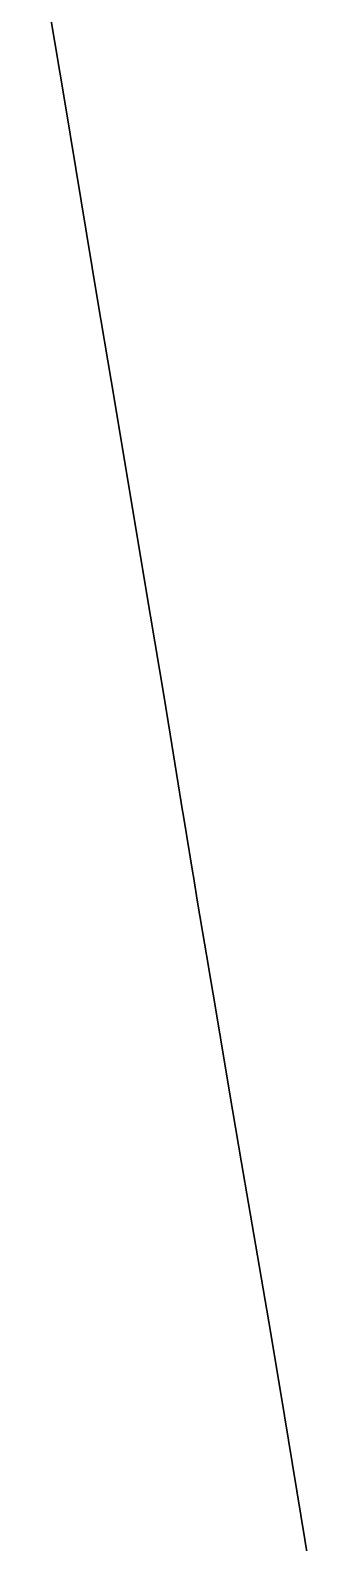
# Model space of a CAD drawing. Header units: inches. Extents: x 130170 to 284068, y 377793 to 804530.
# Drawn here: x 194005 to 194168, y 482171 to 483059 of the extents above; entities that cross this region are included whole.
import ezdxf

# ---------------------------------------------------------------- set-up
doc = ezdxf.new("R2010")
doc.units = ezdxf.units.IN
doc.header["$MEASUREMENT"] = 0
doc.layers.add('muni_il', color=7, linetype='Continuous')

msp = doc.modelspace()

# ---------------------------------------------------------------- linework, layer by layer
at = {"layer": 'muni_il'}
for points in [[(194005.23, 483138.28), (194025.46, 483017.32), (194044.7, 482900.92), (194052.66, 482853.66), (194075.69, 482715.18), (194083.5, 482668.89), (194087.28, 482645.89), (194094.7, 482599.87), (194094.74, 482599.6), (194094.78, 482599.4), (194094.81, 482599.2), (194094.84, 482599.01), (194094.87, 482598.81), (194094.91, 482598.61), (194094.94, 482598.41), (194094.97, 482598.22), (194095, 482598.02), (194095.04, 482597.82), (194095.07, 482597.62), (194095.1, 482597.43), (194095.13, 482597.23), (194095.17, 482597.03), (194095.2, 482596.84), (194095.23, 482596.64), (194095.26, 482596.44), (194095.3, 482596.24), (194095.33, 482596.05), (194095.36, 482595.85), (194095.39, 482595.65), (194095.43, 482595.45), (194095.46, 482595.26), (194095.49, 482595.06), (194095.52, 482594.86), (194095.56, 482594.66), (194095.59, 482594.47), (194095.62, 482594.27), (194095.65, 482594.07), (194095.68, 482593.87), (194095.72, 482593.68), (194095.75, 482593.48), (194095.78, 482593.28), (194095.81, 482593.09), (194095.85, 482592.89), (194095.88, 482592.69), (194095.91, 482592.49), (194095.94, 482592.3), (194095.98, 482592.1), (194096.01, 482591.9), (194096.04, 482591.7), (194096.07, 482591.51), (194096.11, 482591.31), (194096.14, 482591.11), (194096.17, 482590.91), (194096.2, 482590.72), (194096.24, 482590.52), (194096.27, 482590.32), (194096.3, 482590.12), (194096.33, 482589.93), (194096.36, 482589.73), (194096.4, 482589.53), (194096.43, 482589.34), (194096.46, 482589.14), (194096.49, 482588.94), (194096.53, 482588.74), (194096.56, 482588.55), (194096.59, 482588.35), (194096.62, 482588.15), (194096.66, 482587.95), (194096.69, 482587.76), (194096.72, 482587.56), (194096.75, 482587.36), (194096.79, 482587.16), (194096.82, 482586.97), (194096.85, 482586.77), (194096.88, 482586.57), (194096.91, 482586.37), (194096.95, 482586.18), (194096.98, 482585.98), (194097.01, 482585.78), (194097.04, 482585.59), (194097.08, 482585.39), (194097.11, 482585.19), (194097.14, 482584.99), (194097.17, 482584.8), (194097.2, 482584.6), (194097.24, 482584.4), (194097.27, 482584.2), (194097.3, 482584.01), (194097.33, 482583.81), (194097.37, 482583.61), (194097.4, 482583.41), (194097.43, 482583.22), (194097.46, 482583.02), (194097.5, 482582.82), (194097.53, 482582.62), (194097.56, 482582.43), (194097.59, 482582.23), (194097.62, 482582.03), (194097.66, 482581.84), (194097.69, 482581.64), (194097.72, 482581.44), (194097.75, 482581.24), (194097.79, 482581.05), (194097.82, 482580.85), (194097.85, 482580.65), (194097.88, 482580.45), (194097.91, 482580.26), (194097.95, 482580.06), (194097.98, 482579.86), (194098.01, 482579.66), (194098.04, 482579.47), (194098.07, 482579.27), (194098.11, 482579.07), (194098.14, 482578.87), (194098.17, 482578.68), (194098.2, 482578.48), (194098.24, 482578.28), (194098.27, 482578.08), (194098.3, 482577.89), (194098.33, 482577.69), (194098.36, 482577.49), (194098.4, 482577.3), (194098.43, 482577.1), (194098.46, 482576.9), (194098.49, 482576.7), (194098.53, 482576.51), (194098.56, 482576.31), (194098.59, 482576.11), (194098.62, 482575.91), (194098.65, 482575.72), (194098.69, 482575.52), (194098.72, 482575.32), (194098.75, 482575.12), (194098.78, 482574.93), (194098.81, 482574.73), (194098.85, 482574.53), (194098.88, 482574.33), (194098.91, 482574.14), (194098.94, 482573.94), (194098.97, 482573.74), (194099.01, 482573.54), (194099.04, 482573.35), (194099.07, 482573.15), (194099.1, 482572.95), (194099.14, 482572.75), (194099.17, 482572.56), (194099.2, 482572.36), (194099.23, 482572.16), (194099.26, 482571.97), (194099.3, 482571.77), (194099.33, 482571.57), (194099.36, 482571.37), (194099.39, 482571.18), (194099.42, 482570.98), (194099.46, 482570.78), (194099.49, 482570.58), (194099.52, 482570.39), (194099.55, 482570.19), (194099.58, 482569.99), (194099.62, 482569.79), (194099.65, 482569.6), (194099.68, 482569.4), (194099.71, 482569.2), (194099.74, 482569), (194099.78, 482568.81), (194099.81, 482568.61), (194099.84, 482568.41), (194099.87, 482568.21), (194099.9, 482568.02), (194099.94, 482567.82), (194099.97, 482567.62), (194100, 482567.42), (194100.03, 482567.23), (194100.06, 482567.03), (194100.1, 482566.83), (194100.13, 482566.63), (194100.16, 482566.44), (194100.19, 482566.24), (194100.22, 482566.04), (194100.26, 482565.85), (194100.29, 482565.65), (194100.32, 482565.45), (194100.35, 482565.25), (194100.38, 482565.06), (194100.42, 482564.86), (194100.45, 482564.66), (194100.48, 482564.46), (194100.51, 482564.27), (194100.54, 482564.07), (194100.58, 482563.87), (194100.61, 482563.67), (194100.64, 482563.48), (194103.3, 482547.41), (194105.98, 482531.34), (194106.05, 482530.95), (194106.08, 482530.76), (194106.11, 482530.56), (194106.15, 482530.36), (194106.18, 482530.16), (194106.21, 482529.97), (194106.25, 482529.77), (194106.28, 482529.57), (194106.31, 482529.38), (194106.35, 482529.18), (194106.38, 482528.98), (194106.41, 482528.78), (194106.45, 482528.59), (194106.48, 482528.39), (194106.52, 482528.19), (194106.55, 482528), (194106.58, 482527.8), (194106.62, 482527.6), (194106.65, 482527.4), (194106.68, 482527.21), (194106.72, 482527.01), (194106.75, 482526.81), (194106.78, 482526.62), (194106.82, 482526.42), (194106.85, 482526.22), (194106.88, 482526.02), (194106.92, 482525.83), (194106.95, 482525.63), (194106.98, 482525.43), (194107.02, 482525.23), (194107.05, 482525.04), (194107.09, 482524.84), (194107.12, 482524.64), (194107.15, 482524.45), (194107.19, 482524.25), (194107.22, 482524.05), (194107.25, 482523.85), (194107.29, 482523.66), (194107.32, 482523.46), (194107.35, 482523.26), (194107.39, 482523.07), (194107.42, 482522.87), (194107.45, 482522.67), (194107.49, 482522.47), (194107.52, 482522.28), (194107.55, 482522.08), (194107.59, 482521.88), (194107.62, 482521.69), (194107.66, 482521.49), (194107.69, 482521.29), (194107.72, 482521.09), (194107.76, 482520.9), (194107.79, 482520.7), (194107.82, 482520.5), (194107.86, 482520.31), (194107.89, 482520.11), (194107.92, 482519.91), (194107.96, 482519.71), (194107.99, 482519.52), (194108.02, 482519.32), (194108.06, 482519.12), (194108.09, 482518.93), (194108.12, 482518.73), (194108.16, 482518.53), (194108.19, 482518.33), (194108.22, 482518.14), (194108.26, 482517.94), (194108.29, 482517.74), (194108.32, 482517.55), (194108.36, 482517.35), (194108.39, 482517.15), (194108.42, 482516.95), (194108.46, 482516.76), (194108.49, 482516.56), (194108.53, 482516.36), (194108.56, 482516.16), (194108.59, 482515.97), (194108.63, 482515.77), (194108.66, 482515.57), (194108.69, 482515.38), (194108.73, 482515.18), (194108.76, 482514.98), (194108.79, 482514.78), (194108.83, 482514.59), (194108.86, 482514.39), (194108.89, 482514.19), (194108.93, 482514), (194108.96, 482513.8), (194108.99, 482513.6), (194109.03, 482513.4), (194109.06, 482513.21), (194109.09, 482513.01), (194109.13, 482512.81), (194109.16, 482512.62), (194109.19, 482512.42), (194109.23, 482512.22), (194109.26, 482512.02), (194109.29, 482511.83), (194109.33, 482511.63), (194109.36, 482511.43), (194109.39, 482511.24), (194109.43, 482511.04), (194109.46, 482510.84), (194109.49, 482510.64), (194109.53, 482510.45), (194109.56, 482510.25), (194109.59, 482510.05), (194109.63, 482509.85), (194109.66, 482509.66), (194109.69, 482509.46), (194109.73, 482509.26), (194109.76, 482509.07), (194109.79, 482508.87), (194109.83, 482508.67), (194109.86, 482508.47), (194109.9, 482508.28), (194109.93, 482508.08), (194109.96, 482507.88), (194110, 482507.69), (194110.03, 482507.49), (194110.06, 482507.29), (194110.1, 482507.09), (194110.13, 482506.9), (194110.16, 482506.7), (194110.2, 482506.5), (194110.23, 482506.31), (194110.26, 482506.11), (194110.3, 482505.91), (194110.33, 482505.71), (194110.36, 482505.52), (194110.4, 482505.32), (194110.43, 482505.12), (194110.46, 482504.92), (194110.5, 482504.73), (194110.53, 482504.53), (194110.56, 482504.33), (194110.6, 482504.14), (194110.63, 482503.94), (194110.66, 482503.74), (194110.7, 482503.54), (194110.73, 482503.35), (194110.76, 482503.15), (194110.8, 482502.95), (194110.83, 482502.76), (194110.86, 482502.56), (194110.9, 482502.36), (194110.93, 482502.16), (194110.96, 482501.97), (194111, 482501.77), (194111.03, 482501.57), (194111.06, 482501.38), (194111.1, 482501.18), (194111.13, 482500.98), (194111.16, 482500.78), (194111.2, 482500.59), (194111.23, 482500.39), (194111.26, 482500.19), (194111.3, 482499.99), (194111.33, 482499.8), (194111.36, 482499.6), (194111.4, 482499.4), (194111.43, 482499.21), (194111.46, 482499.01), (194111.5, 482498.81), (194111.53, 482498.61), (194111.56, 482498.42), (194111.6, 482498.22), (194111.63, 482498.02), (194111.66, 482497.83), (194111.7, 482497.63), (194111.73, 482497.43), (194111.76, 482497.23), (194111.79, 482497.04), (194111.83, 482496.84), (194111.86, 482496.64), (194111.89, 482496.45), (194111.93, 482496.25), (194111.96, 482496.05), (194111.99, 482495.85), (194112.03, 482495.66), (194112.06, 482495.46), (194112.09, 482495.26), (194112.13, 482495.06), (194112.16, 482494.87), (194112.19, 482494.67), (194112.23, 482494.47), (194112.26, 482494.28), (194112.29, 482494.08), (194112.33, 482493.88), (194112.36, 482493.68), (194112.39, 482493.49), (194112.43, 482493.29), (194112.46, 482493.09), (194112.49, 482492.9), (194112.53, 482492.7), (194112.56, 482492.5), (194112.59, 482492.3), (194112.63, 482492.11), (194112.66, 482491.91), (194112.69, 482491.71), (194112.73, 482491.51), (194112.76, 482491.32), (194112.79, 482491.12), (194112.83, 482490.92), (194112.86, 482490.73), (194112.89, 482490.53), (194112.93, 482490.33), (194112.96, 482490.13), (194112.99, 482489.94), (194113.03, 482489.74), (194113.06, 482489.54), (194113.09, 482489.35), (194113.12, 482489.15), (194113.16, 482488.95), (194113.19, 482488.75), (194113.22, 482488.56), (194113.26, 482488.36), (194113.29, 482488.16), (194113.32, 482487.96), (194113.36, 482487.77), (194113.39, 482487.57), (194113.42, 482487.37), (194113.46, 482487.18), (194113.49, 482486.98), (194113.52, 482486.78), (194113.56, 482486.58), (194113.59, 482486.39), (194113.62, 482486.19), (194113.66, 482485.99), (194113.69, 482485.8), (194113.72, 482485.6), (194113.76, 482485.4), (194113.79, 482485.2), (194113.82, 482485.01), (194113.86, 482484.81), (194113.89, 482484.61), (194113.92, 482484.41), (194113.95, 482484.22), (194113.99, 482484.02), (194114.02, 482483.82), (194114.05, 482483.63), (194114.09, 482483.43), (194114.12, 482483.23), (194114.15, 482483.03), (194114.19, 482482.84), (194114.22, 482482.64), (194114.25, 482482.44), (194114.29, 482482.24), (194114.32, 482482.05), (194114.35, 482481.85), (194114.39, 482481.65), (194114.42, 482481.46), (194114.45, 482481.26), (194114.49, 482481.06), (194114.52, 482480.86), (194114.55, 482480.67), (194114.58, 482480.47), (194114.62, 482480.27), (194114.65, 482480.08), (194114.68, 482479.88), (194114.72, 482479.68), (194114.75, 482479.48), (194114.78, 482479.29), (194114.82, 482479.09), (194114.85, 482478.89), (194114.88, 482478.69), (194114.92, 482478.5), (194114.95, 482478.3), (194114.98, 482478.1), (194115.02, 482477.91), (194115.05, 482477.71), (194115.08, 482477.51), (194115.11, 482477.31), (194115.15, 482477.12), (194115.18, 482476.92), (194115.21, 482476.72), (194115.25, 482476.53), (194115.28, 482476.33), (194115.31, 482476.13), (194115.35, 482475.93), (194115.38, 482475.74), (194115.41, 482475.54), (194115.45, 482475.34), (194115.48, 482475.14), (194115.51, 482474.95), (194115.54, 482474.75), (194115.58, 482474.55), (194115.61, 482474.36), (194115.64, 482474.16), (194115.68, 482473.96), (194115.71, 482473.76), (194115.74, 482473.57), (194115.78, 482473.37), (194115.81, 482473.17), (194115.84, 482472.97), (194115.88, 482472.78), (194115.91, 482472.58), (194115.94, 482472.38), (194115.97, 482472.19), (194116.01, 482471.99), (194116.04, 482471.79), (194116.07, 482471.59), (194116.11, 482471.4), (194116.14, 482471.2), (194116.17, 482471), (194116.21, 482470.8), (194116.24, 482470.61), (194116.27, 482470.41), (194116.31, 482470.21), (194116.34, 482470.02), (194116.37, 482469.82), (194116.4, 482469.62), (194116.44, 482469.42), (194116.47, 482469.23), (194116.5, 482469.03), (194116.54, 482468.83), (194116.57, 482468.64), (194116.6, 482468.44), (194116.64, 482468.24), (194116.67, 482468.04), (194116.7, 482467.85), (194116.74, 482467.65), (194122.04, 482435.84), (194129.11, 482394.18), (194137.32, 482346.44), (194145.06, 482300.9), (194151.85, 482260.02), (194168.44, 482158.76)], [(194168.44, 482158.76), (194151.85, 482260.02), (194145.06, 482300.9), (194137.32, 482346.44), (194129.11, 482394.18), (194122.04, 482435.84), (194116.74, 482467.65), (194116.7, 482467.85), (194116.67, 482468.04), (194116.64, 482468.24), (194116.6, 482468.44), (194116.57, 482468.64), (194116.54, 482468.83), (194116.5, 482469.03), (194116.47, 482469.23), (194116.44, 482469.42), (194116.4, 482469.62), (194116.37, 482469.82), (194116.34, 482470.02), (194116.31, 482470.21), (194116.27, 482470.41), (194116.24, 482470.61), (194116.21, 482470.8), (194116.17, 482471), (194116.14, 482471.2), (194116.11, 482471.4), (194116.07, 482471.59), (194116.04, 482471.79), (194116.01, 482471.99), (194115.97, 482472.19), (194115.94, 482472.38), (194115.91, 482472.58), (194115.88, 482472.78), (194115.84, 482472.97), (194115.81, 482473.17), (194115.78, 482473.37), (194115.74, 482473.57), (194115.71, 482473.76), (194115.68, 482473.96), (194115.64, 482474.16), (194115.61, 482474.36), (194115.58, 482474.55), (194115.54, 482474.75), (194115.51, 482474.95), (194115.48, 482475.14), (194115.45, 482475.34), (194115.41, 482475.54), (194115.38, 482475.74), (194115.35, 482475.93), (194115.31, 482476.13), (194115.28, 482476.33), (194115.25, 482476.53), (194115.21, 482476.72), (194115.18, 482476.92), (194115.15, 482477.12), (194115.11, 482477.31), (194115.08, 482477.51), (194115.05, 482477.71), (194115.02, 482477.91), (194114.98, 482478.1), (194114.95, 482478.3), (194114.92, 482478.5), (194114.88, 482478.69), (194114.85, 482478.89), (194114.82, 482479.09), (194114.78, 482479.29), (194114.75, 482479.48), (194114.72, 482479.68), (194114.68, 482479.88), (194114.65, 482480.08), (194114.62, 482480.27), (194114.58, 482480.47), (194114.55, 482480.67), (194114.52, 482480.86), (194114.49, 482481.06), (194114.45, 482481.26), (194114.42, 482481.46), (194114.39, 482481.65), (194114.35, 482481.85), (194114.32, 482482.05), (194114.29, 482482.24), (194114.25, 482482.44), (194114.22, 482482.64), (194114.19, 482482.84), (194114.15, 482483.03), (194114.12, 482483.23), (194114.09, 482483.43), (194114.05, 482483.63), (194114.02, 482483.82), (194113.99, 482484.02), (194113.95, 482484.22), (194113.92, 482484.41), (194113.89, 482484.61), (194113.86, 482484.81), (194113.82, 482485.01), (194113.79, 482485.2), (194113.76, 482485.4), (194113.72, 482485.6), (194113.69, 482485.8), (194113.66, 482485.99), (194113.62, 482486.19), (194113.59, 482486.39), (194113.56, 482486.58), (194113.52, 482486.78), (194113.49, 482486.98), (194113.46, 482487.18), (194113.42, 482487.37), (194113.39, 482487.57), (194113.36, 482487.77), (194113.32, 482487.96), (194113.29, 482488.16), (194113.26, 482488.36), (194113.22, 482488.56), (194113.19, 482488.75), (194113.16, 482488.95), (194113.12, 482489.15), (194113.09, 482489.35), (194113.06, 482489.54), (194113.03, 482489.74), (194112.99, 482489.94), (194112.96, 482490.13), (194112.93, 482490.33), (194112.89, 482490.53), (194112.86, 482490.73), (194112.83, 482490.92), (194112.79, 482491.12), (194112.76, 482491.32), (194112.73, 482491.51), (194112.69, 482491.71), (194112.66, 482491.91), (194112.63, 482492.11), (194112.59, 482492.3), (194112.56, 482492.5), (194112.53, 482492.7), (194112.49, 482492.9), (194112.46, 482493.09), (194112.43, 482493.29), (194112.39, 482493.49), (194112.36, 482493.68), (194112.33, 482493.88), (194112.29, 482494.08), (194112.26, 482494.28), (194112.23, 482494.47), (194112.19, 482494.67), (194112.16, 482494.87), (194112.13, 482495.06), (194112.09, 482495.26), (194112.06, 482495.46), (194112.03, 482495.66), (194111.99, 482495.85), (194111.96, 482496.05), (194111.93, 482496.25), (194111.89, 482496.45), (194111.86, 482496.64), (194111.83, 482496.84), (194111.79, 482497.04), (194111.76, 482497.23), (194111.73, 482497.43), (194111.7, 482497.63), (194111.66, 482497.83), (194111.63, 482498.02), (194111.6, 482498.22), (194111.56, 482498.42), (194111.53, 482498.61), (194111.5, 482498.81), (194111.46, 482499.01), (194111.43, 482499.21), (194111.4, 482499.4), (194111.36, 482499.6), (194111.33, 482499.8), (194111.3, 482499.99), (194111.26, 482500.19), (194111.23, 482500.39), (194111.2, 482500.59), (194111.16, 482500.78), (194111.13, 482500.98), (194111.1, 482501.18), (194111.06, 482501.38), (194111.03, 482501.57), (194111, 482501.77), (194110.96, 482501.97), (194110.93, 482502.16), (194110.9, 482502.36), (194110.86, 482502.56), (194110.83, 482502.76), (194110.8, 482502.95), (194110.76, 482503.15), (194110.73, 482503.35), (194110.7, 482503.54), (194110.66, 482503.74), (194110.63, 482503.94), (194110.6, 482504.14), (194110.56, 482504.33), (194110.53, 482504.53), (194110.5, 482504.73), (194110.46, 482504.92), (194110.43, 482505.12), (194110.4, 482505.32), (194110.36, 482505.52), (194110.33, 482505.71), (194110.3, 482505.91), (194110.26, 482506.11), (194110.23, 482506.31), (194110.2, 482506.5), (194110.16, 482506.7), (194110.13, 482506.9), (194110.1, 482507.09), (194110.06, 482507.29), (194110.03, 482507.49), (194110, 482507.69), (194109.96, 482507.88), (194109.93, 482508.08), (194109.9, 482508.28), (194109.86, 482508.47), (194109.83, 482508.67), (194109.79, 482508.87), (194109.76, 482509.07), (194109.73, 482509.26), (194109.69, 482509.46), (194109.66, 482509.66), (194109.63, 482509.85), (194109.59, 482510.05), (194109.56, 482510.25), (194109.53, 482510.45), (194109.49, 482510.64), (194109.46, 482510.84), (194109.43, 482511.04), (194109.39, 482511.24), (194109.36, 482511.43), (194109.33, 482511.63), (194109.29, 482511.83), (194109.26, 482512.02), (194109.23, 482512.22), (194109.19, 482512.42), (194109.16, 482512.62), (194109.13, 482512.81), (194109.09, 482513.01), (194109.06, 482513.21), (194109.03, 482513.4), (194108.99, 482513.6), (194108.96, 482513.8), (194108.93, 482514), (194108.89, 482514.19), (194108.86, 482514.39), (194108.83, 482514.59), (194108.79, 482514.78), (194108.76, 482514.98), (194108.73, 482515.18), (194108.69, 482515.38), (194108.66, 482515.57), (194108.63, 482515.77), (194108.59, 482515.97), (194108.56, 482516.16), (194108.53, 482516.36), (194108.49, 482516.56), (194108.46, 482516.76), (194108.42, 482516.95), (194108.39, 482517.15), (194108.36, 482517.35), (194108.32, 482517.55), (194108.29, 482517.74), (194108.26, 482517.94), (194108.22, 482518.14), (194108.19, 482518.33), (194108.16, 482518.53), (194108.12, 482518.73), (194108.09, 482518.93), (194108.06, 482519.12), (194108.02, 482519.32), (194107.99, 482519.52), (194107.96, 482519.71), (194107.92, 482519.91), (194107.89, 482520.11), (194107.86, 482520.31), (194107.82, 482520.5), (194107.79, 482520.7), (194107.76, 482520.9), (194107.72, 482521.09), (194107.69, 482521.29), (194107.66, 482521.49), (194107.62, 482521.69), (194107.59, 482521.88), (194107.55, 482522.08), (194107.52, 482522.28), (194107.49, 482522.47), (194107.45, 482522.67), (194107.42, 482522.87), (194107.39, 482523.07), (194107.35, 482523.26), (194107.32, 482523.46), (194107.29, 482523.66), (194107.25, 482523.85), (194107.22, 482524.05), (194107.19, 482524.25), (194107.15, 482524.45), (194107.12, 482524.64), (194107.09, 482524.84), (194107.05, 482525.04), (194107.02, 482525.23), (194106.98, 482525.43), (194106.95, 482525.63), (194106.92, 482525.83), (194106.88, 482526.02), (194106.85, 482526.22), (194106.82, 482526.42), (194106.78, 482526.62), (194106.75, 482526.81), (194106.72, 482527.01), (194106.68, 482527.21), (194106.65, 482527.4), (194106.62, 482527.6), (194106.58, 482527.8), (194106.55, 482528), (194106.52, 482528.19), (194106.48, 482528.39), (194106.45, 482528.59), (194106.41, 482528.78), (194106.38, 482528.98), (194106.35, 482529.18), (194106.31, 482529.38), (194106.28, 482529.57), (194106.25, 482529.77), (194106.21, 482529.97), (194106.18, 482530.16), (194106.15, 482530.36), (194106.11, 482530.56), (194106.08, 482530.76), (194106.05, 482530.95), (194105.98, 482531.34), (194103.3, 482547.41), (194100.64, 482563.48), (194100.61, 482563.67), (194100.58, 482563.87), (194100.54, 482564.07), (194100.51, 482564.27), (194100.48, 482564.46), (194100.45, 482564.66), (194100.42, 482564.86), (194100.38, 482565.06), (194100.35, 482565.25), (194100.32, 482565.45), (194100.29, 482565.65), (194100.26, 482565.85), (194100.22, 482566.04), (194100.19, 482566.24), (194100.16, 482566.44), (194100.13, 482566.63), (194100.1, 482566.83), (194100.06, 482567.03), (194100.03, 482567.23), (194100, 482567.42), (194099.97, 482567.62), (194099.94, 482567.82), (194099.9, 482568.02), (194099.87, 482568.21), (194099.84, 482568.41), (194099.81, 482568.61), (194099.78, 482568.81), (194099.74, 482569), (194099.71, 482569.2), (194099.68, 482569.4), (194099.65, 482569.6), (194099.62, 482569.79), (194099.58, 482569.99), (194099.55, 482570.19), (194099.52, 482570.39), (194099.49, 482570.58), (194099.46, 482570.78), (194099.42, 482570.98), (194099.39, 482571.18), (194099.36, 482571.37), (194099.33, 482571.57), (194099.3, 482571.77), (194099.26, 482571.97), (194099.23, 482572.16), (194099.2, 482572.36), (194099.17, 482572.56), (194099.14, 482572.75), (194099.1, 482572.95), (194099.07, 482573.15), (194099.04, 482573.35), (194099.01, 482573.54), (194098.97, 482573.74), (194098.94, 482573.94), (194098.91, 482574.14), (194098.88, 482574.33), (194098.85, 482574.53), (194098.81, 482574.73), (194098.78, 482574.93), (194098.75, 482575.12), (194098.72, 482575.32), (194098.69, 482575.52), (194098.65, 482575.72), (194098.62, 482575.91), (194098.59, 482576.11), (194098.56, 482576.31), (194098.53, 482576.51), (194098.49, 482576.7), (194098.46, 482576.9), (194098.43, 482577.1), (194098.4, 482577.3), (194098.36, 482577.49), (194098.33, 482577.69), (194098.3, 482577.89), (194098.27, 482578.08), (194098.24, 482578.28), (194098.2, 482578.48), (194098.17, 482578.68), (194098.14, 482578.87), (194098.11, 482579.07), (194098.07, 482579.27), (194098.04, 482579.47), (194098.01, 482579.66), (194097.98, 482579.86), (194097.95, 482580.06), (194097.91, 482580.26), (194097.88, 482580.45), (194097.85, 482580.65), (194097.82, 482580.85), (194097.79, 482581.05), (194097.75, 482581.24), (194097.72, 482581.44), (194097.69, 482581.64), (194097.66, 482581.84), (194097.62, 482582.03), (194097.59, 482582.23), (194097.56, 482582.43), (194097.53, 482582.62), (194097.5, 482582.82), (194097.46, 482583.02), (194097.43, 482583.22), (194097.4, 482583.41), (194097.37, 482583.61), (194097.33, 482583.81), (194097.3, 482584.01), (194097.27, 482584.2), (194097.24, 482584.4), (194097.2, 482584.6), (194097.17, 482584.8), (194097.14, 482584.99), (194097.11, 482585.19), (194097.08, 482585.39), (194097.04, 482585.59), (194097.01, 482585.78), (194096.98, 482585.98), (194096.95, 482586.18), (194096.91, 482586.37), (194096.88, 482586.57), (194096.85, 482586.77), (194096.82, 482586.97), (194096.79, 482587.16), (194096.75, 482587.36), (194096.72, 482587.56), (194096.69, 482587.76), (194096.66, 482587.95), (194096.62, 482588.15), (194096.59, 482588.35), (194096.56, 482588.55), (194096.53, 482588.74), (194096.49, 482588.94), (194096.46, 482589.14), (194096.43, 482589.34), (194096.4, 482589.53), (194096.36, 482589.73), (194096.33, 482589.93), (194096.3, 482590.12), (194096.27, 482590.32), (194096.24, 482590.52), (194096.2, 482590.72), (194096.17, 482590.91), (194096.14, 482591.11), (194096.11, 482591.31), (194096.07, 482591.51), (194096.04, 482591.7), (194096.01, 482591.9), (194095.98, 482592.1), (194095.94, 482592.3), (194095.91, 482592.49), (194095.88, 482592.69), (194095.85, 482592.89), (194095.81, 482593.09), (194095.78, 482593.28), (194095.75, 482593.48), (194095.72, 482593.68), (194095.68, 482593.87), (194095.65, 482594.07), (194095.62, 482594.27), (194095.59, 482594.47), (194095.56, 482594.66), (194095.52, 482594.86), (194095.49, 482595.06), (194095.46, 482595.26), (194095.43, 482595.45), (194095.39, 482595.65), (194095.36, 482595.85), (194095.33, 482596.05), (194095.3, 482596.24), (194095.26, 482596.44), (194095.23, 482596.64), (194095.2, 482596.84), (194095.17, 482597.03), (194095.13, 482597.23), (194095.1, 482597.43), (194095.07, 482597.62), (194095.04, 482597.82), (194095, 482598.02), (194094.97, 482598.22), (194094.94, 482598.41), (194094.91, 482598.61), (194094.87, 482598.81), (194094.84, 482599.01), (194094.81, 482599.2), (194094.78, 482599.4), (194094.74, 482599.6), (194094.7, 482599.87), (194087.28, 482645.89), (194083.5, 482668.89), (194075.69, 482715.18), (194052.66, 482853.66), (194044.7, 482900.92), (194025.46, 483017.32), (194005.23, 483138.28)]]:
    msp.add_lwpolyline(points, dxfattribs=at)

doc.saveas('drawing.dxf')
